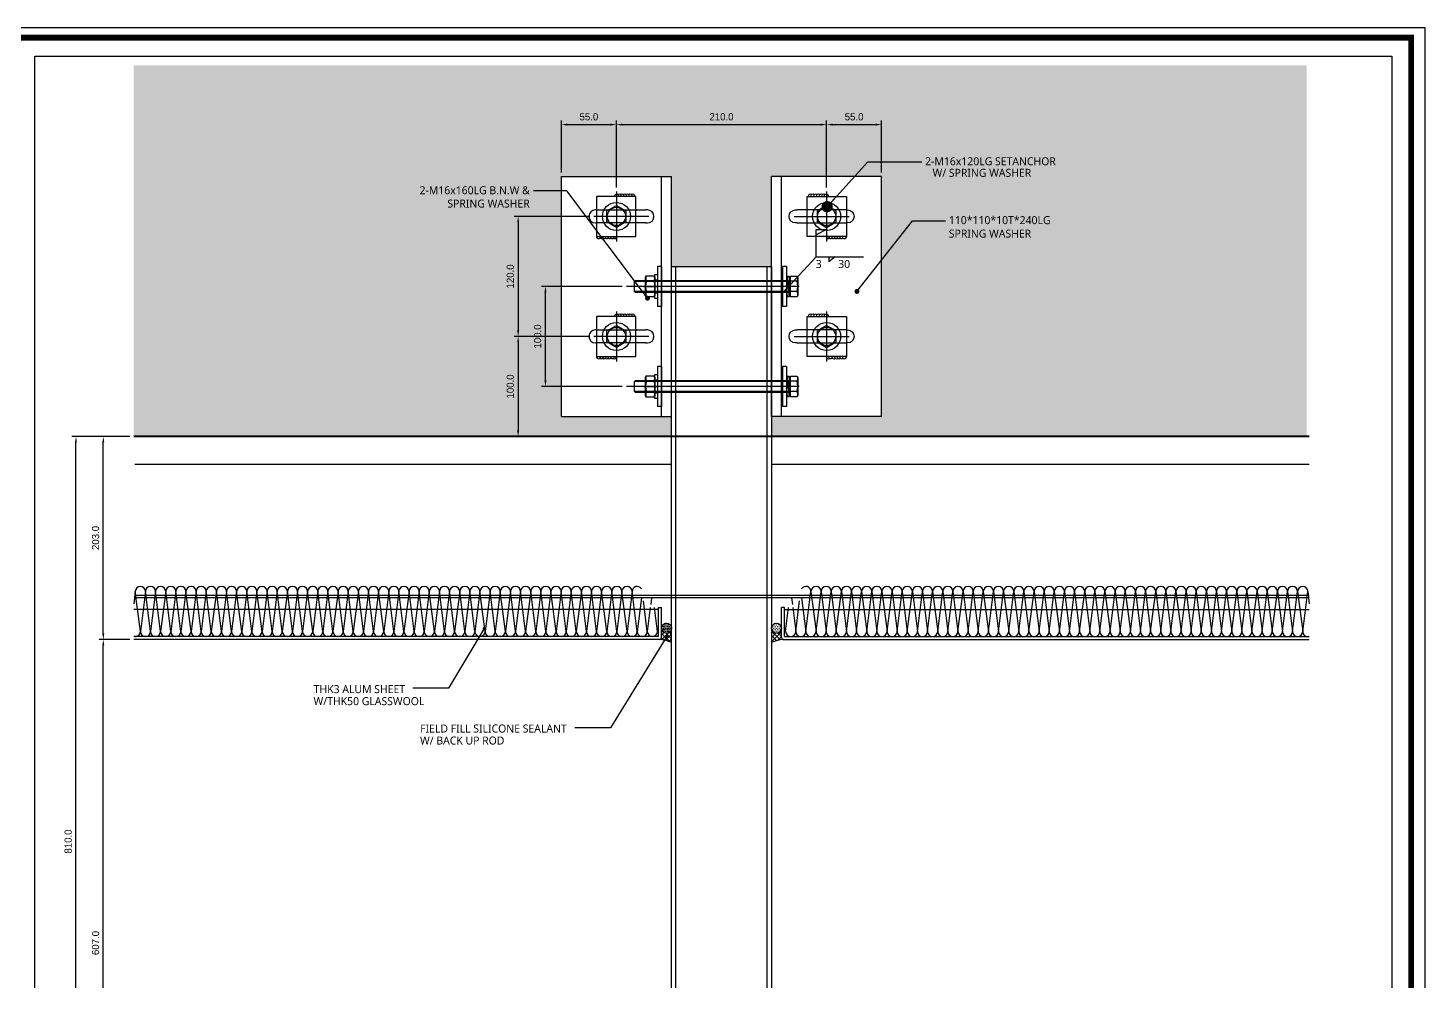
# Model space of a CAD drawing. Header units: millimetres. Extents: x 7297 to 60227, y -7497 to 19324.
# Drawn here: x 44869 to 46264, y 4282 to 5235 of the extents above; entities that cross this region are included whole.
import ezdxf

# ---------------------------------------------------------------- set-up
doc = ezdxf.new("R2010")
doc.units = ezdxf.units.MM
for name, color, linetype in [('NS_BRACKET_NUTS', 1, 'Continuous'), ('NS_CAULKING', 8, 'Continuous'), ('NS_COL_D-GREY', 8, 'Continuous'), ('NS_COL_GREEN', 3, 'Continuous'), ('NS_COL_MAGENTA', 6, 'Continuous'), ('NS_COL_RED', 1, 'Continuous'), ('NS_COL_WHITE', 7, 'Continuous'), ('NS_COL_YELLOW', 2, 'Continuous'), ('NS_CON', 8, 'Continuous'), ('NS_DIM', 1, 'Continuous'), ('NS_FORM', 7, 'Continuous'), ('NS_FRAME', 253, 'Continuous'), ('NS_TEXT', 2, 'Continuous'), ('NS_TEXT_TITLE', 141, 'Continuous')]:
    doc.layers.add(name, color=color, linetype=linetype)
doc.styles.add('A1S', font='romans.shx', dxfattribs={"bigfont": 'ghs.shx'})
doc.styles.add('Expo M', font='Expo M.ttf')
doc.styles.add('돋움체', font='')
doc.styles.add('맑은고딕', font='malgun.ttf')
doc.styles.get('돋움체').set_extended_font_data('DotumChe')
doc.dimstyles.new('K-D2$7', dxfattribs={"dimscale": 2, "dimtxt": 3.2, "dimasz": 1.5, "dimexe": 1, "dimexo": 3, "dimgap": 1, "dimtad": 1, "dimdec": 1, "dimzin": 12, "dimdsep": 46, "dimtxsty": 'A1S', "dimblk": 'DOT', "dimcen": 0, "dimdle": 1.5, "dimclrd": 150, "dimclre": 150, "dimclrt": 2, "dimadec": 4, "dimazin": 3, "dimtm": 1e-09, "dimtfac": 1, "dimtdec": 1, "dimtix": 1, "dimtmove": 2, "dimatfit": 0, "dimldrblk": 'DOT', "dimfxl": 1, "dimtolj": 1, "dimtzin": 1, "dimarcsym": 0})
doc.dimstyles.new('K-D60', dxfattribs={"dimscale": 60, "dimtxt": 3.2, "dimasz": 1.5, "dimexe": 1, "dimexo": 3, "dimgap": 1, "dimtad": 1, "dimdec": 0, "dimzin": 12, "dimdsep": 46, "dimtxsty": '돋움체', "dimblk": 'DOT', "dimcen": 0, "dimdle": 1.5, "dimclrd": 150, "dimclre": 150, "dimclrt": 2, "dimadec": 4, "dimazin": 3, "dimtm": 1e-09, "dimtfac": 1, "dimtdec": 0, "dimtix": 1, "dimtmove": 2, "dimatfit": 0, "dimldrblk": 'DOT', "dimfxl": 1, "dimtolj": 1, "dimtzin": 1, "dimarcsym": 0})
doc.dimstyles.new('N-SPACE', dxfattribs={"dimscale": 4, "dimtxt": 1.8, "dimasz": 1.5, "dimexe": 1, "dimexo": 1, "dimgap": 1, "dimtad": 1, "dimtoh": 1, "dimdec": 1, "dimzin": 1, "dimdsep": 46, "dimtxsty": 'Expo M', "dimcen": 2, "dimclrd": 1, "dimclre": 1, "dimclrt": 2, "dimadec": 1, "dimazin": 0, "dimtfac": 1, "dimtdec": 1, "dimtix": 1, "dimtmove": 1, "dimatfit": 3, "dimfxl": 1, "dimtolj": 1, "dimtzin": 1, "dimarcsym": 0})
pattern_1 = [(45, (-2518535.7758, 193528.362), (-2.2450640303, 2.2450640303), []), (135, (-2518535.7758, 193528.362), (-2.2450640303, -2.2450640303), [])]
pattern_2 = [(0, (-2518535.7758, 193528.3621), (0.79375, 1.5875), [0, -1.5875])]

# ---------------------------------------------------------------- blocks, each defined once
blk = doc.blocks.new('*D496')
at = {"layer": 'NS_DIM', "color": 1, "lineweight": -2, "transparency": 16777216}
for p, q in [((44970.2, 4826.5), (44912.5, 4826.5)), ((44916.5, 4022.5), (44916.5, 4820.5)), ((44966.3, 4016.5), (44912.5, 4016.5))]:
    blk.add_line(p, q, dxfattribs=at)
at = {"layer": 'NS_DIM', "color": 1, "transparency": 16777216}
for points in [[(44915.5, 4820.5), (44917.5, 4820.5), (44916.5, 4826.5)], [(44915.5, 4022.5), (44917.5, 4022.5), (44916.5, 4016.5)]]:
    blk.add_solid(points, dxfattribs=at)
at = {"layer": 'NS_DIM', "color": 2, "transparency": 16777216, "insert": (44908.7, 4421.5), "char_height": 7.2, "attachment_point": 5, "rotation": 90, "style": 'Expo M'}
blk.add_mtext('\\A1;810.0', dxfattribs=at)
blk = doc.blocks.new('*D492')
at = {"layer": 'NS_DIM', "color": 1, "lineweight": -2, "transparency": 16777216}
for p, q in [((44970.2, 4623.5), (44939.8, 4623.5)), ((44943.8, 4022.5), (44943.8, 4617.5)), ((44966.3, 4016.5), (44939.8, 4016.5))]:
    blk.add_line(p, q, dxfattribs=at)
at = {"layer": 'NS_DIM', "color": 1, "transparency": 16777216}
for points in [[(44942.8, 4617.5), (44944.8, 4617.5), (44943.8, 4623.5)], [(44942.8, 4022.5), (44944.8, 4022.5), (44943.8, 4016.5)]]:
    blk.add_solid(points, dxfattribs=at)
at = {"layer": 'NS_DIM', "color": 2, "transparency": 16777216, "insert": (44936.1, 4320), "char_height": 7.2, "attachment_point": 5, "rotation": 90, "style": 'Expo M'}
blk.add_mtext('\\A1;607.0', dxfattribs=at)
blk = doc.blocks.new('*D491')
at = {"layer": 'NS_DIM', "color": 1, "lineweight": -2, "transparency": 16777216}
for p, q in [((44970.2, 4826.5), (44939.8, 4826.5)), ((44943.8, 4629.5), (44943.8, 4820.5)), ((44970.2, 4623.5), (44939.8, 4623.5))]:
    blk.add_line(p, q, dxfattribs=at)
at = {"layer": 'NS_DIM', "color": 1, "transparency": 16777216}
for points in [[(44942.8, 4820.5), (44944.8, 4820.5), (44943.8, 4826.5)], [(44942.8, 4629.5), (44944.8, 4629.5), (44943.8, 4623.5)]]:
    blk.add_solid(points, dxfattribs=at)
at = {"layer": 'NS_DIM', "color": 2, "transparency": 16777216, "insert": (44936.1, 4725), "char_height": 7.2, "attachment_point": 5, "rotation": 90, "style": 'Expo M'}
blk.add_mtext('\\A1;203.0', dxfattribs=at)
blk = doc.blocks.new('M16 SPRING WASHER')
for p, q in [((-591510.1, 873284.2), (-591510.1, 873273, 0)), ((-591508.1, 873284.2), (-591510.1, 873284.2)), ((-591509.1, 873275.3, 0), (-591510.1, 873284.2)), ((-591507.2, 873275.5, 0), (-591508.1, 873284.2)), ((-591511.1, 873274.2, 0), (-591507.2, 873274.2, 0)), ((-591511.1, 873272.9, 0), (-591509.1, 873273.2, 0)), ((-591511.1, 873272.9, 0), (-591510.1, 873264.2)), ((-591510.1, 873273, 0), (-591509.8, 873278.2, 0)), ((-591509.8, 873278.2, 0), (-591509.1, 873275.3, 0)), ((-591507.2, 873275.5, 0), (-591509.1, 873275.3, 0)), ((-591509.1, 873273.2, 0), (-591508.1, 873264.2)), ((-591509.1, 873273.2, 0), (-591508.4, 873270.2, 0)), ((-591508.4, 873270.2, 0), (-591508.1, 873275.4, 0)), ((-591508.1, 873264.2), (-591508.1, 873275.4, 0)), ((-591510.1, 873264.2), (-591508.1, 873264.2))]:
    blk.add_line(p, q)
blk = doc.blocks.new('*D490')
at = {"layer": 'NS_DIM', "color": 1, "lineweight": -2, "transparency": 16777216}
for p, q in [((45430, 5046.5), (45354.3, 5046.5)), ((45358.3, 5040.5), (45358.3, 4932.5)), ((45430, 4926.5), (45354.3, 4926.5))]:
    blk.add_line(p, q, dxfattribs=at)
at = {"layer": 'NS_DIM', "color": 1, "transparency": 16777216}
for points in [[(45357.3, 5040.5), (45359.3, 5040.5), (45358.3, 5046.5)], [(45357.3, 4932.5), (45359.3, 4932.5), (45358.3, 4926.5)]]:
    blk.add_solid(points, dxfattribs=at)
at = {"layer": 'NS_DIM', "color": 2, "transparency": 16777216, "insert": (45350.5, 4986.5), "char_height": 7.2, "attachment_point": 5, "rotation": 90, "style": 'Expo M'}
blk.add_mtext('\\A1;120.0', dxfattribs=at)
blk = doc.blocks.new('*D489')
at = {"layer": 'NS_DIM', "color": 1, "lineweight": -2, "transparency": 16777216}
for p, q in [((45430, 4926.5), (45354.3, 4926.5)), ((45358.3, 4920.5), (45358.3, 4832.5)), ((45362.3, 4826.5), (45362.3, 4826.5))]:
    blk.add_line(p, q, dxfattribs=at)
at = {"layer": 'NS_DIM', "color": 1, "transparency": 16777216}
for points in [[(45357.3, 4920.5), (45359.3, 4920.5), (45358.3, 4926.5)], [(45357.3, 4832.5), (45359.3, 4832.5), (45358.3, 4826.5)]]:
    blk.add_solid(points, dxfattribs=at)
at = {"layer": 'NS_DIM', "color": 2, "transparency": 16777216, "insert": (45350.5, 4876.5), "char_height": 7.2, "attachment_point": 5, "rotation": 90, "style": 'Expo M'}
blk.add_mtext('\\A1;100.0', dxfattribs=at)
blk = doc.blocks.new('*D488')
at = {"layer": 'NS_DIM', "color": 1, "lineweight": -2, "transparency": 16777216}
for p, q in [((45401.5, 5090.5), (45401.5, 5142.3)), ((45407.5, 5138.3), (45450.5, 5138.3)), ((45456.5, 5075.5), (45456.5, 5142.3))]:
    blk.add_line(p, q, dxfattribs=at)
at = {"layer": 'NS_DIM', "color": 1, "transparency": 16777216}
for points in [[(45407.5, 5139.3), (45407.5, 5137.3), (45401.5, 5138.3)], [(45450.5, 5139.3), (45450.5, 5137.3), (45456.5, 5138.3)]]:
    blk.add_solid(points, dxfattribs=at)
at = {"layer": 'NS_DIM', "color": 2, "transparency": 16777216, "insert": (45429, 5146.1), "char_height": 7.2, "attachment_point": 5, "style": 'Expo M'}
blk.add_mtext('\\A1;55.0', dxfattribs=at)
blk = doc.blocks.new('*D487')
at = {"layer": 'NS_DIM', "color": 1, "lineweight": -2, "transparency": 16777216}
for p, q in [((45456.5, 5075.5), (45456.5, 5142.3)), ((45462.5, 5138.3), (45660.5, 5138.3)), ((45666.5, 5075.5), (45666.5, 5142.3))]:
    blk.add_line(p, q, dxfattribs=at)
at = {"layer": 'NS_DIM', "color": 1, "transparency": 16777216}
for points in [[(45462.5, 5139.3), (45462.5, 5137.3), (45456.5, 5138.3)], [(45660.5, 5139.3), (45660.5, 5137.3), (45666.5, 5138.3)]]:
    blk.add_solid(points, dxfattribs=at)
at = {"layer": 'NS_DIM', "color": 2, "transparency": 16777216, "insert": (45561.5, 5146.1), "char_height": 7.2, "attachment_point": 5, "style": 'Expo M'}
blk.add_mtext('\\A1;210.0', dxfattribs=at)
blk = doc.blocks.new('*D486')
at = {"layer": 'NS_DIM', "color": 1, "lineweight": -2, "transparency": 16777216}
for p, q in [((45666.5, 5075.5), (45666.5, 5142.3)), ((45672.5, 5138.3), (45715.5, 5138.3)), ((45721.5, 5090.5), (45721.5, 5142.3))]:
    blk.add_line(p, q, dxfattribs=at)
at = {"layer": 'NS_DIM', "color": 1, "transparency": 16777216}
for points in [[(45672.5, 5139.3), (45672.5, 5137.3), (45666.5, 5138.3)], [(45715.5, 5139.3), (45715.5, 5137.3), (45721.5, 5138.3)]]:
    blk.add_solid(points, dxfattribs=at)
at = {"layer": 'NS_DIM', "color": 2, "transparency": 16777216, "insert": (45694, 5146.1), "char_height": 7.2, "attachment_point": 5, "style": 'Expo M'}
blk.add_mtext('\\A1;55.0', dxfattribs=at)
blk = doc.blocks.new('*D485')
at = {"layer": 'NS_DIM', "color": 1, "lineweight": -2, "transparency": 16777216}
for p, q in [((45462.4, 4976.5), (45381.6, 4976.5)), ((45385.6, 4882.5), (45385.6, 4970.5)), ((45462.4, 4876.5), (45381.6, 4876.5))]:
    blk.add_line(p, q, dxfattribs=at)
at = {"layer": 'NS_DIM', "color": 1, "transparency": 16777216}
for points in [[(45384.6, 4970.5), (45386.6, 4970.5), (45385.6, 4976.5)], [(45384.6, 4882.5), (45386.6, 4882.5), (45385.6, 4876.5)]]:
    blk.add_solid(points, dxfattribs=at)
at = {"layer": 'NS_DIM', "color": 2, "transparency": 16777216, "insert": (45377.8, 4926.5), "char_height": 7.2, "attachment_point": 5, "rotation": 90, "style": 'Expo M'}
blk.add_mtext('\\A1;100.0', dxfattribs=at)
blk = doc.blocks.new('AL-TEMPLATE')
at = {"color": 7, "ltscale": 2}
blk.add_lwpolyline([(1972.34, 1515.25), (1972.34, 921.25), (2812.34, 921.25), (2812.34, 1515.25)], close=True, dxfattribs=at)
at = {"color": 8, "const_width": 2.5}
blk.add_lwpolyline([(1976.34, 1509.45), (2808.34, 1509.45), (2808.34, 927.05), (1976.34, 927.05)], close=True, dxfattribs=at)
at = {"color": 9}
blk.add_lwpolyline([(1984.07, 1501.32), (2709.08, 1501.32), (2709.08, 935.18), (1984.07, 935.18)], close=True, dxfattribs=at)

msp = doc.modelspace()

# ---------------------------------------------------------------- hatches: boundary and pattern name
at = {"layer": 'NS_CAULKING'}
h = msp.add_hatch(dxfattribs=at)
h.set_pattern_fill('ANSI37', color=256)
h.set_pattern_definition(pattern_1)
h.paths.add_polyline_path([(45501.53, 4634.77), (45501.53, 4625.5, -0.4142136), (45499.53, 4623.5, -0.0754672), (45511.53, 4620.48), (45511.53, 4634.77, -1)])
h = msp.add_hatch(dxfattribs=at)
h.set_pattern_fill('DOTS', color=256)
h.set_pattern_definition(pattern_2)
edge = h.paths.add_edge_path()
edge.add_arc((45506.53, 4634.77), 5, 0, 360)
h = msp.add_hatch(dxfattribs=at)
h.set_pattern_fill('DOTS', color=256)
h.set_pattern_definition(pattern_2)
edge = h.paths.add_edge_path()
edge.add_arc((45616.53, 4634.77), 5, 0, 360)
h = msp.add_hatch(dxfattribs=at)
h.set_pattern_fill('ANSI37', color=256)
h.set_pattern_definition(pattern_1)
h.paths.add_polyline_path([(45621.53, 4634.77), (45621.53, 4625.5, 0.4142136), (45623.53, 4623.5, 0.0754672), (45611.53, 4620.48), (45611.53, 4634.77, 1)])
at = {"layer": 'NS_CON', "ltscale": 20}
h = msp.add_hatch(dxfattribs=at)
h.set_pattern_fill('AR-CONC', color=256, scale=0.1, angle=-24.3927)
h.set_pattern_definition([(25.6073, (-2518535.776, 193501.362), (15.93395315, -8.9756458), [1.905, -20.955]), (330.6073, (-2518535.776, 193501.362), (4.68067975, 18.85575259), [1.524, -16.76405842]), (76.0587447, (-2518534.448, 193500.614), (20.61463254, 9.8801061), [1.61900088, -17.80902446]), (21.7915, (-2518533.678, 193505.989), (22.95185255, -15.02419722), [2.8575, -31.4325]), (72.2428576, (-2518531.765, 193504.737), (31.8396678, 12.72947971), [2.4285023, -26.71356082]), (326.7914512, (-2518533.678, 193505.99), (31.8396678, 12.7294797), [2.2859967, -25.1459732]), (356.6073, (-2518531.889, 193503.783), (9.58463874, -15.57516113), [1.905, -20.955]), (301.6073, (-2518531.889, 193503.783), (13.23528427, 14.22231437), [1.524, -16.764]), (47.058745, (-2518531.09, 193502.485), (22.81992302, -1.35284666), [1.61900088, -17.80899376]), (13.1073, (-2518535.776, 193501.362), (3.773315303, 7.573178482), [0, -16.5608, 0, -17.018, 0, -16.8275]), (343.1073, (-2518535.776, 193501.362), (10.222850633, 6.36423394), [0, -9.7028, 0, -16.1798, 0, -6.4135]), (303.1073, (-2518540.9344, 193503.7013), (12.112137035, -6.12147176), [0, -6.35, 0, -19.812, 0, -26.289]), (293.1073, (-2518543.248, 193504.75), (14.54074664, -3.801880516), [0, -8.255, 0, -13.1572, 0, -18.669])])
h.paths.add_polyline_path([(46146.34, 5197.42), (44974.21, 5197.42), (44974.21, 4826.5), (45511.53, 4826.5), (45511.53, 4846.5), (45401.53, 4846.5), (45401.53, 5086.5), (45511.53, 5086.5), (45511.53, 4996.5), (45611.53, 4996.5), (45611.53, 5086.5), (45721.53, 5086.5), (45721.53, 4846.5), (45611.53, 4846.5), (45611.53, 4826.5), (46146.34, 4826.5)])

# ---------------------------------------------------------------- linework, layer by layer
at = {"layer": 'NS_BRACKET_NUTS', "ltscale": 0.1}
for p, q in [((45639.06, 4976.5), (45466.42, 4976.5)), ((45639.06, 4876.5), (45466.42, 4876.5))]:
    msp.add_line(p, q, dxfattribs=at)
at = {"layer": 'NS_BRACKET_NUTS', "ltscale": 0.2}
for p, q in [((45483.58, 4976.5), (45497.03, 4976.5)), ((45483.58, 4876.5), (45497.03, 4876.5))]:
    msp.add_line(p, q, dxfattribs=at)
at = {"layer": 'NS_BRACKET_NUTS'}
for points in [[(45466.01, 5041.03), (45456.53, 5035.55), (45447.05, 5041.03), (45447.05, 5051.98), (45456.53, 5057.45), (45466.01, 5051.98)], [(45657.05, 5041.03), (45666.53, 5035.55), (45676.01, 5041.03), (45676.01, 5051.98), (45666.53, 5057.45), (45657.05, 5051.98)], [(45466.01, 4921.03), (45456.53, 4915.55), (45447.05, 4921.03), (45447.05, 4931.98), (45456.53, 4937.45), (45466.01, 4931.98)], [(45657.05, 4921.03), (45666.53, 4915.55), (45676.01, 4921.03), (45676.01, 4931.98), (45666.53, 4937.45), (45657.05, 4931.98)]]:
    msp.add_lwpolyline(points, close=True, dxfattribs=at)
for centre, radius in [((45456.53, 5046.5), 14), ((45456.53, 5046.5), 9.1), ((45666.53, 5046.5), 14), ((45666.53, 5046.5), 9.1), ((45456.53, 4926.5), 14), ((45456.53, 4926.5), 9.1), ((45666.53, 4926.5), 14), ((45666.53, 4926.5), 9.1)]:
    msp.add_circle(centre, radius, dxfattribs=at)
at = {"layer": 'NS_CAULKING'}
for centre in [(45506.53, 4634.77, 0), (45616.53, 4634.77, 0)]:
    msp.add_circle(centre, 5, dxfattribs=at)
for centre, start, end in [((45495.59, 4582.47), 67.25003, 84.51312), ((45627.47, 4582.47), 95.48688, 112.74997)]:
    msp.add_arc(centre, 41.22, start, end, dxfattribs=at)
at = {"layer": 'NS_COL_D-GREY', "ltscale": 0.1}
for points in [[(44975.77, 4671.48), (44974.21, 4659.14)], [(44980.84, 4631.57), (44975.77, 4671.48)], [(44985.9, 4671.48), (44980.84, 4631.57)], [(44990.97, 4631.57), (44985.9, 4671.48)], [(44996.03, 4671.48), (44990.97, 4631.57)], [(45001.1, 4631.57), (44996.03, 4671.48)], [(45006.16, 4671.48), (45001.1, 4631.57)], [(45011.23, 4631.57), (45006.16, 4671.48)], [(45016.29, 4671.48), (45011.23, 4631.57)], [(45021.36, 4631.57), (45016.29, 4671.48)], [(45026.42, 4671.48), (45021.36, 4631.57)], [(45031.49, 4631.57), (45026.42, 4671.48)], [(45036.55, 4671.48), (45031.49, 4631.57)], [(45041.62, 4631.57), (45036.55, 4671.48)], [(45046.68, 4671.48), (45041.62, 4631.57)], [(45051.75, 4631.57), (45046.68, 4671.48)], [(45056.81, 4671.48), (45051.75, 4631.57)], [(45061.88, 4631.57), (45056.81, 4671.48)], [(45066.94, 4671.48), (45061.88, 4631.57)], [(45072.01, 4631.57), (45066.94, 4671.48)], [(45077.07, 4671.48), (45072.01, 4631.57)], [(45082.14, 4631.57), (45077.07, 4671.48)], [(45087.2, 4671.48), (45082.14, 4631.57)], [(45092.27, 4631.57), (45087.2, 4671.48)], [(45097.33, 4671.48), (45092.27, 4631.57)], [(45102.4, 4631.57), (45097.33, 4671.48)], [(45107.47, 4671.48), (45102.4, 4631.57)], [(45112.53, 4631.57), (45107.47, 4671.48)], [(45117.6, 4671.48), (45112.53, 4631.57)], [(45122.66, 4631.57), (45117.6, 4671.48)], [(45127.73, 4671.48), (45122.66, 4631.57)], [(45132.79, 4631.57), (45127.73, 4671.48)], [(45137.86, 4671.48), (45132.79, 4631.57)], [(45142.92, 4631.57), (45137.86, 4671.48)], [(45147.99, 4671.48), (45142.92, 4631.57)], [(45153.05, 4631.57), (45147.99, 4671.48)], [(45158.12, 4671.48), (45153.05, 4631.57)], [(45163.18, 4631.57), (45158.12, 4671.48)], [(45168.25, 4671.48), (45163.18, 4631.57)], [(45173.31, 4631.57), (45168.25, 4671.48)], [(45178.38, 4671.48), (45173.31, 4631.57)], [(45183.44, 4631.57), (45178.38, 4671.48)], [(45188.51, 4671.48), (45183.44, 4631.57)], [(45193.57, 4631.57), (45188.51, 4671.48)], [(45198.64, 4671.48), (45193.57, 4631.57)], [(45203.7, 4631.57), (45198.64, 4671.48)], [(45208.77, 4671.48), (45203.7, 4631.57)], [(45213.83, 4631.57), (45208.77, 4671.48)], [(45218.9, 4671.48), (45213.83, 4631.57)], [(45223.96, 4631.57), (45218.9, 4671.48)], [(45229.03, 4671.48), (45223.96, 4631.57)], [(45234.09, 4631.57), (45229.03, 4671.48)], [(45239.16, 4671.48), (45234.09, 4631.57)], [(45244.22, 4631.57), (45239.16, 4671.48)], [(45249.29, 4671.48), (45244.22, 4631.57)], [(45254.36, 4631.57), (45249.29, 4671.48)], [(45259.42, 4671.48), (45254.36, 4631.57)], [(45264.49, 4631.57), (45259.42, 4671.48)], [(45269.55, 4671.48), (45264.49, 4631.57)], [(45274.62, 4631.57), (45269.55, 4671.48)], [(45279.68, 4671.48), (45274.62, 4631.57)], [(45284.75, 4631.57), (45279.68, 4671.48)], [(45289.81, 4671.48), (45284.75, 4631.57)], [(45294.88, 4631.57), (45289.81, 4671.48)], [(45299.94, 4671.48), (45294.88, 4631.57)], [(45305.01, 4631.57), (45299.94, 4671.48)], [(45310.07, 4671.48), (45305.01, 4631.57)], [(45315.14, 4631.57), (45310.07, 4671.48)], [(45320.2, 4671.48), (45315.14, 4631.57)], [(45325.27, 4631.57), (45320.2, 4671.48)], [(45330.33, 4671.48), (45325.27, 4631.57)], [(45335.4, 4631.57), (45330.33, 4671.48)], [(45340.46, 4671.48), (45335.4, 4631.57)], [(45345.53, 4631.57), (45340.46, 4671.48)], [(45350.59, 4671.48), (45345.53, 4631.57)], [(45355.66, 4631.57), (45350.59, 4671.48)], [(45360.72, 4671.48), (45355.66, 4631.57)], [(45365.79, 4631.57), (45360.72, 4671.48)], [(45370.85, 4671.48), (45365.79, 4631.57)], [(45375.92, 4631.57), (45370.85, 4671.48)], [(45380.98, 4671.48), (45375.92, 4631.57)], [(45386.05, 4631.57), (45380.98, 4671.48)], [(45391.11, 4671.48), (45386.05, 4631.57)], [(45396.18, 4631.57), (45391.11, 4671.48)], [(45401.24, 4671.48), (45396.18, 4631.57)], [(45406.31, 4631.57), (45401.24, 4671.48)], [(45411.38, 4671.48), (45406.31, 4631.57)], [(45416.44, 4631.57), (45411.38, 4671.48)], [(45421.51, 4671.48), (45416.44, 4631.57)], [(45426.57, 4631.57), (45421.51, 4671.48)], [(45431.64, 4671.48), (45426.57, 4631.57)], [(45436.7, 4631.57), (45431.64, 4671.48)], [(45441.77, 4671.48), (45436.7, 4631.57)], [(45446.83, 4631.57), (45441.77, 4671.48)], [(45451.9, 4671.48), (45446.83, 4631.57)], [(45456.96, 4631.57), (45451.9, 4671.48)], [(45462.03, 4671.48), (45456.96, 4631.57)], [(45467.09, 4631.57), (45462.03, 4671.48)], [(45472.16, 4671.48), (45467.09, 4631.57)], [(45477.22, 4631.57), (45472.16, 4671.48)], [(45481.47, 4665.03), (45477.22, 4631.57)], [(45491.6, 4665), (45490.77, 4658.5)], [(45631.46, 4665), (45632.29, 4658.5)], [(45641.59, 4665.03), (45645.84, 4631.57)], [(45645.84, 4631.57), (45650.9, 4671.48)], [(45650.9, 4671.48), (45655.97, 4631.57)], [(45655.97, 4631.57), (45661.03, 4671.48)], [(45661.03, 4671.48), (45666.1, 4631.57)], [(45666.1, 4631.57), (45671.16, 4671.48)], [(45671.16, 4671.48), (45676.23, 4631.57)], [(45676.23, 4631.57), (45681.29, 4671.48)], [(45681.29, 4671.48), (45686.36, 4631.57)], [(45686.36, 4631.57), (45691.42, 4671.48)], [(45691.42, 4671.48), (45696.49, 4631.57)], [(45696.49, 4631.57), (45701.55, 4671.48)], [(45701.55, 4671.48), (45706.62, 4631.57)], [(45706.62, 4631.57), (45711.68, 4671.48)], [(45711.68, 4671.48), (45716.75, 4631.57)], [(45716.75, 4631.57), (45721.81, 4671.48)], [(45721.81, 4671.48), (45726.88, 4631.57)], [(45726.88, 4631.57), (45731.94, 4671.48)], [(45731.94, 4671.48), (45737.01, 4631.57)], [(45737.01, 4631.57), (45742.08, 4671.48)], [(45742.08, 4671.48), (45747.14, 4631.57)], [(45747.14, 4631.57), (45752.21, 4671.48)], [(45752.21, 4671.48), (45757.27, 4631.57)], [(45757.27, 4631.57), (45762.34, 4671.48)], [(45762.34, 4671.48), (45767.4, 4631.57)], [(45767.4, 4631.57), (45772.47, 4671.48)], [(45772.47, 4671.48), (45777.53, 4631.57)], [(45777.53, 4631.57), (45782.6, 4671.48)], [(45782.6, 4671.48), (45787.66, 4631.57)], [(45787.66, 4631.57), (45792.73, 4671.48)], [(45792.73, 4671.48), (45797.79, 4631.57)], [(45797.79, 4631.57), (45802.86, 4671.48)], [(45802.86, 4671.48), (45807.92, 4631.57)], [(45807.92, 4631.57), (45812.99, 4671.48)], [(45812.99, 4671.48), (45818.05, 4631.57)], [(45818.05, 4631.57), (45823.12, 4671.48)], [(45823.12, 4671.48), (45828.18, 4631.57)], [(45828.18, 4631.57), (45833.25, 4671.48)], [(45833.25, 4671.48), (45838.31, 4631.57)], [(45838.31, 4631.57), (45843.38, 4671.48)], [(45843.38, 4671.48), (45848.44, 4631.57)], [(45848.44, 4631.57), (45853.51, 4671.48)], [(45853.51, 4671.48), (45858.57, 4631.57)], [(45858.57, 4631.57), (45863.64, 4671.48)], [(45863.64, 4671.48), (45868.7, 4631.57)], [(45868.7, 4631.57), (45873.77, 4671.48)], [(45873.77, 4671.48), (45878.83, 4631.57)], [(45878.83, 4631.57), (45883.9, 4671.48)], [(45883.9, 4671.48), (45888.96, 4631.57)], [(45888.96, 4631.57), (45894.03, 4671.48)], [(45894.03, 4671.48), (45899.1, 4631.57)], [(45899.1, 4631.57), (45904.16, 4671.48)], [(45904.16, 4671.48), (45909.23, 4631.57)], [(45909.23, 4631.57), (45914.29, 4671.48)], [(45914.29, 4671.48), (45919.36, 4631.57)], [(45919.36, 4631.57), (45924.42, 4671.48)], [(45924.42, 4671.48), (45929.49, 4631.57)], [(45929.49, 4631.57), (45934.55, 4671.48)], [(45934.55, 4671.48), (45939.62, 4631.57)], [(45939.62, 4631.57), (45944.68, 4671.48)], [(45944.68, 4671.48), (45949.75, 4631.57)], [(45949.75, 4631.57), (45954.81, 4671.48)], [(45954.81, 4671.48), (45959.88, 4631.57)], [(45959.88, 4631.57), (45964.94, 4671.48)], [(45964.94, 4671.48), (45970.01, 4631.57)], [(45970.01, 4631.57), (45975.07, 4671.48)], [(45975.07, 4671.48), (45980.14, 4631.57)], [(45980.14, 4631.57), (45985.2, 4671.48)], [(45985.2, 4671.48), (45990.27, 4631.57)], [(45990.27, 4631.57), (45995.33, 4671.48)], [(45995.33, 4671.48), (46000.4, 4631.57)], [(46000.4, 4631.57), (46005.46, 4671.48)], [(46005.46, 4671.48), (46010.53, 4631.57)], [(46010.53, 4631.57), (46015.59, 4671.48)], [(46015.59, 4671.48), (46020.66, 4631.57)], [(46020.66, 4631.57), (46025.72, 4671.48)], [(46025.72, 4671.48), (46030.79, 4631.57)], [(46030.79, 4631.57), (46035.85, 4671.48)], [(46035.85, 4671.48), (46040.92, 4631.57)], [(46040.92, 4631.57), (46045.99, 4671.48)], [(46045.99, 4671.48), (46051.05, 4631.57)], [(46051.05, 4631.57), (46056.12, 4671.48)], [(46056.12, 4671.48), (46061.18, 4631.57)], [(46061.18, 4631.57), (46066.25, 4671.48)], [(46066.25, 4671.48), (46071.31, 4631.57)], [(46071.31, 4631.57), (46076.38, 4671.48)], [(46076.38, 4671.48), (46081.44, 4631.57)], [(46081.44, 4631.57), (46086.51, 4671.48)], [(46086.51, 4671.48), (46091.57, 4631.57)], [(46091.57, 4631.57), (46096.64, 4671.48)], [(46096.64, 4671.48), (46101.7, 4631.57)], [(46101.7, 4631.57), (46106.77, 4671.48)], [(46106.77, 4671.48), (46111.83, 4631.57)], [(46111.83, 4631.57), (46116.9, 4671.48)], [(46116.9, 4671.48), (46121.96, 4631.57)], [(46121.96, 4631.57), (46127.03, 4671.48)], [(46127.03, 4671.48), (46132.09, 4631.57)], [(46132.09, 4631.57), (46137.16, 4671.48)], [(46137.16, 4671.48), (46142.22, 4631.57)], [(46142.22, 4631.57), (46147.29, 4671.48)], [(46147.29, 4671.48), (46148.85, 4659.14)], [(45487.35, 4631.57), (45483.47, 4662.17)], [(45490.39, 4655.5), (45487.35, 4631.57)], [(45497.48, 4631.57), (45494.45, 4655.5)], [(45625.58, 4631.57), (45628.61, 4655.5)], [(45632.67, 4655.5), (45635.71, 4631.57)], [(45635.71, 4631.57), (45639.59, 4662.17)]]:
    msp.add_lwpolyline(points, dxfattribs=at)
for centre, start, end in [((44980.84, 4671.48), 0, 180), ((44990.97, 4671.48), 0, 180), ((45001.1, 4671.48), 0, 180), ((45011.23, 4671.48), 0, 180), ((45021.36, 4671.48), 0, 180), ((45031.49, 4671.48), 0, 180), ((45041.62, 4671.48), 0, 180), ((45051.75, 4671.48), 0, 180), ((45061.88, 4671.48), 0, 180), ((45072.01, 4671.48), 0, 180), ((45082.14, 4671.48), 0, 180), ((45092.27, 4671.48), 0, 180), ((45102.4, 4671.48), 0, 180), ((45112.53, 4671.48), 0, 180), ((45122.66, 4671.48), 0, 180), ((45132.79, 4671.48), 0, 180), ((45142.92, 4671.48), 0, 180), ((45153.05, 4671.48), 0, 180), ((45163.18, 4671.48), 0, 180), ((45173.31, 4671.48), 0, 180), ((45183.44, 4671.48), 0, 180), ((45193.57, 4671.48), 0, 180), ((45203.7, 4671.48), 0, 180), ((45213.83, 4671.48), 0, 180), ((45223.96, 4671.48), 0, 180), ((45234.09, 4671.48), 0, 180), ((45244.22, 4671.48), 0, 180), ((45254.36, 4671.48), 0, 180), ((45264.49, 4671.48), 0, 180), ((45274.62, 4671.48), 0, 180), ((45284.75, 4671.48), 0, 180), ((45294.88, 4671.48), 0, 180), ((45305.01, 4671.48), 0, 180), ((45315.14, 4671.48), 0, 180), ((45325.27, 4671.48), 0, 180), ((45335.4, 4671.48), 0, 180), ((45345.53, 4671.48), 0, 180), ((45355.66, 4671.48), 0, 180), ((45365.79, 4671.48), 0, 180), ((45375.92, 4671.48), 0, 180), ((45386.05, 4671.48), 0, 180), ((45396.18, 4671.48), 0, 180), ((45406.31, 4671.48), 0, 180), ((45416.44, 4671.48), 0, 180), ((45426.57, 4671.48), 0, 180), ((45436.7, 4671.48), 0, 180), ((45446.83, 4671.48), 0, 180), ((45456.96, 4671.48), 0, 180), ((45467.09, 4671.48), 0, 180), ((45477.22, 4671.48), 33.02316, 180), ((45645.84, 4671.48), 0, 146.97684), ((45655.97, 4671.48), 0, 180), ((45666.1, 4671.48), 0, 180), ((45676.23, 4671.48), 0, 180), ((45686.36, 4671.48), 0, 180), ((45696.49, 4671.48), 0, 180), ((45706.62, 4671.48), 0, 180), ((45716.75, 4671.48), 0, 180), ((45726.88, 4671.48), 0, 180), ((45737.01, 4671.48), 0, 180), ((45747.14, 4671.48), 0, 180), ((45757.27, 4671.48), 0, 180), ((45767.4, 4671.48), 0, 180), ((45777.53, 4671.48), 0, 180), ((45787.66, 4671.48), 0, 180), ((45797.79, 4671.48), 0, 180), ((45807.92, 4671.48), 0, 180), ((45818.05, 4671.48), 0, 180), ((45828.18, 4671.48), 0, 180), ((45838.31, 4671.48), 0, 180), ((45848.44, 4671.48), 0, 180), ((45858.57, 4671.48), 0, 180), ((45868.7, 4671.48), 0, 180), ((45878.83, 4671.48), 0, 180), ((45888.96, 4671.48), 0, 180), ((45899.1, 4671.48), 0, 180), ((45909.23, 4671.48), 0, 180), ((45919.36, 4671.48), 0, 180), ((45929.49, 4671.48), 0, 180), ((45939.62, 4671.48), 0, 180), ((45949.75, 4671.48), 0, 180), ((45959.88, 4671.48), 0, 180), ((45970.01, 4671.48), 0, 180), ((45980.14, 4671.48), 0, 180), ((45990.27, 4671.48), 0, 180), ((46000.4, 4671.48), 0, 180), ((46010.53, 4671.48), 0, 180), ((46020.66, 4671.48), 0, 180), ((46030.79, 4671.48), 0, 180), ((46040.92, 4671.48), 0, 180), ((46051.05, 4671.48), 0, 180), ((46061.18, 4671.48), 0, 180), ((46071.31, 4671.48), 0, 180), ((46081.44, 4671.48), 0, 180), ((46091.57, 4671.48), 0, 180), ((46101.7, 4671.48), 0, 180), ((46111.83, 4671.48), 0, 180), ((46121.96, 4671.48), 0, 180), ((46132.09, 4671.48), 0, 180), ((46142.22, 4671.48), 0, 180), ((44975.77, 4631.57), 251.9934, 0), ((44985.9, 4631.57), 180, 0), ((44996.03, 4631.57), 180, 0), ((45006.16, 4631.57), 180, 0), ((45016.29, 4631.57), 180, 0), ((45026.42, 4631.57), 180, 0), ((45036.55, 4631.57), 180, 0), ((45046.68, 4631.57), 180, 0), ((45056.81, 4631.57), 180, 0), ((45066.94, 4631.57), 180, 0), ((45077.07, 4631.57), 180, 0), ((45087.2, 4631.57), 180, 0), ((45097.33, 4631.57), 180, 0), ((45107.47, 4631.57), 180, 0), ((45117.6, 4631.57), 180, 0), ((45127.73, 4631.57), 180, 0), ((45137.86, 4631.57), 180, 0), ((45147.99, 4631.57), 180, 0), ((45158.12, 4631.57), 180, 0), ((45168.25, 4631.57), 180, 0), ((45178.38, 4631.57), 180, 0), ((45188.51, 4631.57), 180, 0), ((45198.64, 4631.57), 180, 0), ((45208.77, 4631.57), 180, 0), ((45218.9, 4631.57), 180, 0), ((45229.03, 4631.57), 180, 0), ((45239.16, 4631.57), 180, 0), ((45249.29, 4631.57), 180, 0), ((45259.42, 4631.57), 180, 0), ((45269.55, 4631.57), 180, 0), ((45279.68, 4631.57), 180, 0), ((45289.81, 4631.57), 180, 0), ((45299.94, 4631.57), 180, 0), ((45310.07, 4631.57), 180, 0), ((45320.2, 4631.57), 180, 0), ((45330.33, 4631.57), 180, 0), ((45340.46, 4631.57), 180, 0), ((45350.59, 4631.57), 180, 0), ((45360.72, 4631.57), 180, 0), ((45370.85, 4631.57), 180, 0), ((45380.98, 4631.57), 180, 0), ((45391.11, 4631.57), 180, 0), ((45401.24, 4631.57), 180, 0), ((45411.38, 4631.57), 180, 0), ((45421.51, 4631.57), 180, 0), ((45431.64, 4631.57), 180, 0), ((45441.77, 4631.57), 180, 0), ((45451.9, 4631.57), 180, 0), ((45462.03, 4631.57), 180, 0), ((45472.16, 4631.57), 180, 0), ((45482.29, 4631.57), 180, 0), ((45492.42, 4631.57), 180, 0), ((45630.64, 4631.57), 180, 0), ((45640.77, 4631.57), 180, 0), ((45650.9, 4631.57), 180, 0), ((45661.03, 4631.57), 180, 0), ((45671.16, 4631.57), 180, 0), ((45681.29, 4631.57), 180, 0), ((45691.42, 4631.57), 180, 0), ((45701.55, 4631.57), 180, 0), ((45711.68, 4631.57), 180, 0), ((45721.81, 4631.57), 180, 0), ((45731.94, 4631.57), 180, 0), ((45742.08, 4631.57), 180, 0), ((45752.21, 4631.57), 180, 0), ((45762.34, 4631.57), 180, 0), ((45772.47, 4631.57), 180, 0), ((45782.6, 4631.57), 180, 0), ((45792.73, 4631.57), 180, 0), ((45802.86, 4631.57), 180, 0), ((45812.99, 4631.57), 180, 0), ((45823.12, 4631.57), 180, 0), ((45833.25, 4631.57), 180, 0), ((45843.38, 4631.57), 180, 0), ((45853.51, 4631.57), 180, 0), ((45863.64, 4631.57), 180, 0), ((45873.77, 4631.57), 180, 0), ((45883.9, 4631.57), 180, 0), ((45894.03, 4631.57), 180, 0), ((45904.16, 4631.57), 180, 0), ((45914.29, 4631.57), 180, 0), ((45924.42, 4631.57), 180, 0), ((45934.55, 4631.57), 180, 0), ((45944.68, 4631.57), 180, 0), ((45954.81, 4631.57), 180, 0), ((45964.94, 4631.57), 180, 0), ((45975.07, 4631.57), 180, 0), ((45985.2, 4631.57), 180, 0), ((45995.33, 4631.57), 180, 0), ((46005.46, 4631.57), 180, 0), ((46015.59, 4631.57), 180, 0), ((46025.72, 4631.57), 180, 0), ((46035.85, 4631.57), 180, 0), ((46045.99, 4631.57), 180, 0), ((46056.12, 4631.57), 180, 0), ((46066.25, 4631.57), 180, 0), ((46076.38, 4631.57), 180, 0), ((46086.51, 4631.57), 180, 0), ((46096.64, 4631.57), 180, 0), ((46106.77, 4631.57), 180, 0), ((46116.9, 4631.57), 180, 0), ((46127.03, 4631.57), 180, 0), ((46137.16, 4631.57), 180, 0), ((46147.29, 4631.57), 180, 288.0066)]:
    msp.add_arc(centre, 5.07, start, end, dxfattribs=at)
at = {"layer": 'NS_COL_GREEN'}
for p, q in [((45401.53, 5086.5), (45511.53, 5086.5)), ((45401.53, 4846.5), (45401.53, 5086.5)), ((45501.53, 4846.5), (45501.53, 5086.5)), ((45511.53, 4846.5), (45511.53, 5086.5)), ((45721.53, 5086.5), (45611.53, 5086.5)), ((45611.53, 4846.5), (45611.53, 5086.5)), ((45621.53, 4846.5), (45621.53, 5086.5)), ((45721.53, 4846.5), (45721.53, 5086.5)), ((45401.53, 4846.5), (45511.53, 4846.5)), ((45721.53, 4846.5), (45611.53, 4846.5))]:
    msp.add_line(p, q, dxfattribs=at)
at = {"layer": 'NS_COL_GREEN', "ltscale": 30}
for p, q in [((45498.53, 4626.5), (45498.53, 4655.5, 0)), ((45498.53, 4655.5), (45501.53, 4655.5, 0)), ((45501.53, 4625.5), (45501.53, 4655.5, 0)), ((45621.53, 4625.5), (45621.53, 4655.5, 0)), ((45624.53, 4655.5), (45621.53, 4655.5, 0)), ((45624.53, 4626.5), (45624.53, 4655.5, 0))]:
    msp.add_line(p, q, dxfattribs=at)
at = {"layer": 'NS_COL_GREEN', "ltscale": 20}
for p, q in [((45498.53, 4626.5), (44974.21, 4626.5)), ((45499.53, 4623.5), (44974.21, 4623.5)), ((45623.53, 4623.5), (46148.85, 4623.5)), ((45624.53, 4626.5), (46148.85, 4626.5))]:
    msp.add_line(p, q, dxfattribs=at)
at = {"layer": 'NS_COL_GREEN'}
for points in [[(45476.03, 5026.5), (45476.03, 5066.5), (45436.53, 5066.5), (45436.53, 5026.5)], [(45647.03, 5026.5), (45647.03, 5066.5), (45686.53, 5066.5), (45686.53, 5026.5)], [(45476.03, 4906.5), (45476.03, 4946.5), (45436.53, 4946.5), (45436.53, 4906.5)], [(45647.03, 4906.5), (45647.03, 4946.5), (45686.53, 4946.5), (45686.53, 4906.5)]]:
    msp.add_lwpolyline(points, close=True, dxfattribs=at)
at = {"layer": 'NS_COL_GREEN', "ltscale": 30}
for centre, start, end in [((45499.53, 4625.5), 270, 0), ((45623.53, 4625.5), 180, 270)]:
    msp.add_arc(centre, 2, start, end, dxfattribs=at)
at = {"layer": 'NS_COL_MAGENTA'}
for p, q in [((45436.53, 5053), (45486.03, 5053)), ((45486.03, 5040), (45436.53, 5040)), ((45686.53, 5053), (45637.03, 5053)), ((45637.03, 5040), (45686.53, 5040)), ((45436.53, 4933), (45486.03, 4933)), ((45686.53, 4933), (45637.03, 4933)), ((45486.03, 4920), (45436.53, 4920)), ((45637.03, 4920), (45686.53, 4920))]:
    msp.add_line(p, q, dxfattribs=at)
for points in [[(45436.53, 5053), (45435.53, 5053, 1), (45435.53, 5040), (45436.53, 5040)], [(45486.03, 5040), (45487.53, 5040, 1), (45487.53, 5053), (45486.03, 5053)], [(45637.03, 5040), (45635.53, 5040, -1), (45635.53, 5053), (45637.03, 5053)], [(45686.53, 5053), (45687.53, 5053, -1), (45687.53, 5040), (45686.53, 5040)], [(45436.53, 4933), (45435.53, 4933, 1), (45435.53, 4920), (45436.53, 4920)], [(45486.03, 4920), (45487.53, 4920, 1), (45487.53, 4933), (45486.03, 4933)], [(45637.03, 4920), (45635.53, 4920, -1), (45635.53, 4933), (45637.03, 4933)], [(45686.53, 4933), (45687.53, 4933, -1), (45687.53, 4920), (45686.53, 4920)]]:
    msp.add_lwpolyline(points, format="xyb", dxfattribs=at)
at = {"layer": 'NS_COL_MAGENTA', "ltscale": 0.1, "elevation": 0}
msp.add_lwpolyline([(45497.53, 4964.5), (45495.03, 4964.5), (45495.03, 4988.5), (45497.53, 4988.5)], close=True, dxfattribs=at)
at = {"layer": 'NS_COL_MAGENTA', "ltscale": 0.1}
msp.add_lwpolyline([(45497.53, 4864.5), (45495.03, 4864.5), (45495.03, 4888.5), (45497.53, 4888.5)], close=True, dxfattribs=at)
at = {"layer": 'NS_COL_RED'}
for p, q in [((45456.53, 5071.5), (45456.53, 5021.5)), ((45666.53, 5071.5), (45666.53, 5021.5)), ((45489.03, 5046.5), (45434.03, 5046.5)), ((45634.03, 5046.5), (45689.03, 5046.5)), ((45456.53, 4951.5), (45456.53, 4901.5)), ((45666.53, 4951.5), (45666.53, 4901.5)), ((45489.03, 4926.5), (45434.03, 4926.5)), ((45634.03, 4926.5), (45689.03, 4926.5))]:
    msp.add_line(p, q, dxfattribs=at)
at = {"layer": 'NS_COL_RED', "ltscale": 20}
msp.add_line((45511.53, 4036.5), (45511.53, 4996.5), dxfattribs=at)
at = {"layer": 'NS_COL_RED', "ltscale": 0.1}
for p, q in [((45499.53, 4976.5), (45493.03, 4976.5)), ((45495.03, 4983), (45497.53, 4983)), ((45495.03, 4970), (45497.53, 4970)), ((45499.53, 4876.5), (45493.03, 4876.5)), ((45495.03, 4883), (45497.53, 4883)), ((45495.03, 4870), (45497.53, 4870))]:
    msp.add_line(p, q, dxfattribs=at)
at = {"layer": 'NS_COL_RED'}
msp.add_lwpolyline([(45511.53, 4996.5), (45611.53, 4996.5), (45611.53, 4036.5)], dxfattribs=at)
at = {"layer": 'NS_COL_WHITE'}
for p, q in [((45460.76, 5061.11), (45460.76, 5061.11)), ((45460.76, 5061.11), (45460.76, 5061.11)), ((45460.76, 5061.11), (45460.76, 5061.11)), ((45460.76, 5061.11), (45460.76, 5061.11)), ((45662.3, 5061.11), (45662.3, 5061.11)), ((45662.3, 5061.11), (45662.3, 5061.11)), ((45662.3, 5061.11), (45662.3, 5061.11)), ((45662.3, 5061.11), (45662.3, 5061.11)), ((45460.76, 4941.11), (45460.76, 4941.11)), ((45460.76, 4941.11), (45460.76, 4941.11)), ((45460.76, 4941.11), (45460.76, 4941.11)), ((45460.76, 4941.11), (45460.76, 4941.11)), ((45662.3, 4941.11), (45662.3, 4941.11)), ((45662.3, 4941.11), (45662.3, 4941.11)), ((45662.3, 4941.11), (45662.3, 4941.11)), ((45662.3, 4941.11), (45662.3, 4941.11))]:
    msp.add_line(p, q, dxfattribs=at)
at = {"layer": 'NS_COL_WHITE', "ltscale": 0.1}
for p, q in [((46148.85, 4667.5), (44975.3, 4667.5)), ((46148.85, 4665), (44975.3, 4665))]:
    msp.add_line(p, q, dxfattribs=at)
at = {"layer": 'NS_COL_YELLOW', "ltscale": 20}
for p, q in [((45501.53, 4996.5, 0), (45497.53, 4996.5, 0)), ((45497.53, 4996.5), (45497.53, 4956.5)), ((45501.53, 4996.5), (45501.53, 4956.5)), ((45626.53, 4996.5, 0), (45622.53, 4996.5, 0)), ((45622.53, 4996.5), (45622.53, 4956.5)), ((45626.53, 4996.5), (45626.53, 4956.5)), ((45501.53, 4956.5, 0), (45497.53, 4956.5, 0)), ((45626.53, 4956.5, 0), (45622.53, 4956.5, 0)), ((45501.53, 4896.5, 0), (45497.53, 4896.5, 0)), ((45497.53, 4896.5), (45497.53, 4856.5)), ((45501.53, 4896.5), (45501.53, 4856.5)), ((45626.53, 4896.5, 0), (45622.53, 4896.5, 0)), ((45622.53, 4896.5), (45622.53, 4856.5)), ((45626.53, 4896.5), (45626.53, 4856.5)), ((45501.53, 4856.5, 0), (45497.53, 4856.5, 0)), ((45626.53, 4856.5, 0), (45622.53, 4856.5, 0))]:
    msp.add_line(p, q, dxfattribs=at)
at = {"layer": 'NS_COL_YELLOW', "ltscale": 0.2}
for p, q in [((45486.53, 4981.78), (45494.08, 4981.78)), ((45486.53, 4971.23), (45494.08, 4971.23)), ((45486.53, 4881.78), (45494.08, 4881.78)), ((45486.53, 4871.23), (45494.08, 4871.23))]:
    msp.add_line(p, q, dxfattribs=at)
at = {"layer": 'NS_COL_YELLOW', "ltscale": 0.1}
for p, q in [((45628.54, 4981.43), (45629.61, 4982.5)), ((45628.54, 4982.5), (45628.54, 4970.5)), ((45628.54, 4971.57), (45629.61, 4970.5)), ((45636.99, 4981.7), (45630.29, 4981.7)), ((45636.99, 4971.3), (45630.29, 4971.3)), ((45628.54, 4881.43), (45629.61, 4882.5)), ((45628.54, 4882.5), (45628.54, 4870.5)), ((45636.99, 4881.7), (45630.29, 4881.7)), ((45628.54, 4871.57), (45629.61, 4870.5)), ((45636.99, 4871.3), (45630.29, 4871.3))]:
    msp.add_line(p, q, dxfattribs=at)
at = {"layer": 'NS_COL_YELLOW', "ltscale": 0.2, "elevation": 0}
msp.add_lwpolyline([(45495.03, 4985.41), (45495.03, 4967.59), (45494.08, 4965.95), (45486.53, 4965.95), (45485.58, 4967.59), (45485.58, 4985.41), (45486.53, 4987.05), (45494.08, 4987.05)], close=True, dxfattribs=at)
at = {"layer": 'NS_COL_YELLOW', "ltscale": 0.1}
msp.add_lwpolyline([(45637.79, 4985.5), (45637.79, 4967.5), (45636.99, 4966.11), (45630.29, 4966.11), (45630.29, 4986.9), (45636.99, 4986.9)], close=True, dxfattribs=at)
msp.add_lwpolyline([(45637.34, 4966.72, 0.2679492), (45636.99, 4971.3, 0.1549196), (45636.99, 4981.7, 0.2679492), (45637.34, 4986.28)], format="xyb", dxfattribs=at)
for points in [[(45630.29, 4970.5), (45475.6, 4970.5), (45474.53, 4971.57), (45474.53, 4981.43), (45475.6, 4982.5), (45630.29, 4982.5)], [(45630.29, 4981.43), (45474.53, 4981.43)], [(45630.29, 4971.57), (45474.53, 4971.57)]]:
    msp.add_lwpolyline(points, dxfattribs=at)
at = {"layer": 'NS_COL_YELLOW', "ltscale": 0.2}
msp.add_lwpolyline([(45495.03, 4885.41), (45495.03, 4867.59), (45494.08, 4865.95), (45486.53, 4865.95), (45485.58, 4867.59), (45485.58, 4885.41), (45486.53, 4887.05), (45494.08, 4887.05)], close=True, dxfattribs=at)
at = {"layer": 'NS_COL_YELLOW', "ltscale": 0.1, "elevation": 0}
msp.add_lwpolyline([(45637.79, 4885.5), (45637.79, 4867.5), (45636.99, 4866.11), (45630.29, 4866.11), (45630.29, 4886.9), (45636.99, 4886.9)], close=True, dxfattribs=at)
msp.add_lwpolyline([(45637.34, 4866.72, 0.2679492), (45636.99, 4871.3, 0.1549196), (45636.99, 4881.7, 0.2679492), (45637.34, 4886.28)], format="xyb", dxfattribs=at)
for points in [[(45630.29, 4870.5), (45475.6, 4870.5), (45474.53, 4871.57), (45474.53, 4881.43), (45475.6, 4882.5), (45630.29, 4882.5)], [(45630.29, 4881.43), (45474.53, 4881.43)], [(45630.29, 4871.57), (45474.53, 4871.57)]]:
    msp.add_lwpolyline(points, dxfattribs=at)
at = {"layer": 'NS_COL_YELLOW', "const_width": 2}
msp.add_lwpolyline([(44974.21, 4826.5), (46148.85, 4826.5)], dxfattribs=at)
at = {"layer": 'NS_COL_YELLOW'}
for centre, start, end in [((45456.81, 5066.5), 0, 180), ((45459.45, 5066.5), 0, 126.14225), ((45462.11, 5066.5), 0, 126.472), ((45464.67, 5066.5), 0, 125.05288), ((45467.4, 5066.5), 0, 127.58153), ((45470.44, 5066.5), 0, 132.98273), ((45472.82, 5066.5), 0, 122.23301), ((45650.23, 5066.5), 57.76699, 180), ((45652.62, 5066.5), 47.01727, 180), ((45655.66, 5066.5), 52.41847, 180), ((45658.39, 5066.5), 54.94712, 180), ((45660.95, 5066.5), 53.528, 180), ((45663.61, 5066.5), 53.85775, 180), ((45666.25, 5066.5), 0, 180), ((45438.76, 5026.5), 180, 0), ((45441.4, 5026.5), 233.85775, 0), ((45444.05, 5026.5), 233.528, 0), ((45446.62, 5026.5), 234.94712, 0), ((45449.34, 5026.5), 232.41847, 0), ((45452.39, 5026.5), 227.01727, 0), ((45454.77, 5026.5), 237.76699, 0), ((45668.29, 5026.5), 180, 302.23301), ((45670.67, 5026.5), 180, 312.98273), ((45673.71, 5026.5), 180, 307.58153), ((45676.44, 5026.5), 180, 305.05288), ((45679.01, 5026.5), 180, 306.472), ((45681.66, 5026.5), 180, 306.14225), ((45684.3, 5026.5), 180, 0), ((45456.81, 4946.5), 0, 180), ((45459.45, 4946.5), 0, 126.14225), ((45462.11, 4946.5), 0, 126.472), ((45464.67, 4946.5), 0, 125.05288), ((45467.4, 4946.5), 0, 127.58153), ((45470.44, 4946.5), 0, 132.98273), ((45472.82, 4946.5), 0, 122.23301), ((45650.23, 4946.5), 57.76699, 180), ((45652.62, 4946.5), 47.01727, 180), ((45655.66, 4946.5), 52.41847, 180), ((45658.39, 4946.5), 54.94712, 180), ((45660.95, 4946.5), 53.528, 180), ((45663.61, 4946.5), 53.85775, 180), ((45666.25, 4946.5), 0, 180), ((45438.76, 4906.5), 180, 0), ((45441.4, 4906.5), 233.85775, 0), ((45444.05, 4906.5), 233.528, 0), ((45446.62, 4906.5), 234.94712, 0), ((45449.34, 4906.5), 232.41847, 0), ((45452.39, 4906.5), 227.01727, 0), ((45454.77, 4906.5), 237.76699, 0), ((45668.29, 4906.5), 180, 302.23301), ((45670.67, 4906.5), 180, 312.98273), ((45673.71, 4906.5), 180, 307.58153), ((45676.44, 4906.5), 180, 305.05288), ((45679.01, 4906.5), 180, 306.472), ((45681.66, 4906.5), 180, 306.14225), ((45684.3, 4906.5), 180, 0)]:
    msp.add_arc(centre, 2.23, start, end, dxfattribs=at)
at = {"layer": 'NS_COL_YELLOW', "ltscale": 0.2}
for centre, radius, start, end in [((45491.1, 4984.42), 5.28, 150.00001, 209.99999), ((45489.51, 4984.42), 5.28, 330.00001, 29.99999), ((45500.73, 4976.5), 15.15, 159.62535, 200.37465), ((45491.1, 4968.59), 5.28, 150.00001, 209.99999), ((45479.88, 4976.5), 15.15, 339.62535, 20.37465), ((45489.51, 4968.59), 5.28, 330.00001, 29.99999), ((45491.1, 4884.42), 5.28, 150.00001, 209.99999), ((45489.51, 4884.42), 5.28, 330.00001, 29.99999), ((45500.73, 4876.5), 15.15, 159.62535, 200.37465), ((45479.88, 4876.5), 15.15, 339.62535, 20.37465), ((45491.1, 4868.59), 5.28, 150.00001, 209.99999), ((45489.51, 4868.59), 5.28, 330.00001, 29.99999)]:
    msp.add_arc(centre, radius, start, end, dxfattribs=at)
at = {"layer": 'NS_DIM'}
for p, q in [((45656.25, 5006.01), (45656.25, 5033.58)), ((45656.25, 5033.58), (45666.26, 5033.58)), ((45666.26, 5033.58), (45656.25, 5027.94)), ((45675.12, 5006.01), (45668.77, 5000.98)), ((45668.77, 5006.01), (45668.77, 5000.98))]:
    msp.add_line(p, q, dxfattribs=at)
at = {"layer": 'NS_FRAME', "ltscale": 0.1}
for p, q in [((45516.03, 4036.5), (45516.03, 4996.5)), ((45607.03, 4036.5), (45607.03, 4996.5))]:
    msp.add_line(p, q, dxfattribs=at)
at = {"layer": 'NS_FRAME'}
for p, q in [((45511.53, 4798.5), (44975.3, 4798.5)), ((46148.85, 4798.5), (45611.53, 4798.5))]:
    msp.add_line(p, q, dxfattribs=at)
at = {"layer": 'NS_FRAME', "ltscale": 20}
for p, q in [((45498.53, 4653.5), (44974.21, 4653.5)), ((45624.53, 4653.5), (46148.85, 4653.5))]:
    msp.add_line(p, q, dxfattribs=at)

# ---------------------------------------------------------------- block references
at = {"layer": 'NS_COL_WHITE', "rotation": 180}
for p in [(-545881.14, 878250.72, 0), (-545881.14, 878150.72, 0)]:
    msp.add_blockref('M16 SPRING WASHER', p, dxfattribs=at)
at = {"layer": 'NS_FORM', "xscale": 2.39497664741437, "yscale": 2.39497664741437, "zscale": 2.39497664741437, "rotation": 270}
msp.add_blockref('AL-TEMPLATE', (42635.51, 9958.69), dxfattribs=at)

# ---------------------------------------------------------------- texts
at = {"layer": 'NS_TEXT', "char_height": 7.9984, "width": 266.0117, "style": '맑은고딕'}
for s, insert, attachment_point in [('W/ SPRING WASHER ', (45870.99, 5094.11), 3), ('2-M16x160LG B.N.W &\\PSPRING WASHER ', (45369.89, 5055.23), 9)]:
    msp.add_mtext(s, dxfattribs=dict(at, insert=insert, attachment_point=attachment_point))
at = {"layer": 'NS_TEXT_TITLE', "style": '맑은고딕'}
for s, height, p in [('2-M16x120LG SETANCHOR', 7.9984, (45764.95, 5097.66)), ('110*110*10T*240LG', 7.9984, (45788.69, 5038.8)), ('SPRING WASHER', 7.9984, (45788.63, 5025.34)), ('3', 8, (45655.67, 4994.99)), ('30', 7.998, (45678.1, 4994.99)), ('W/THK50 GLASSWOOL', 7.9984, (45153.9, 4557.84)), ('THK3 ALUM SHEET', 7.9984, (45154.02, 4569.87)), ('FIELD FILL SILICONE SEALANT', 7.9984, (45260.43, 4530.48)), ('W/ BACK UP ROD ', 7.9984, (45260.31, 4518.45))]:
    msp.add_text(s, height=height, dxfattribs=at).set_placement(p)

# ---------------------------------------------------------------- dimensions: what is measured, and where the dimension line sits
at = {"layer": 'NS_DIM'}
for base, p1, p2, picture, middle in [((45456.53, 5138.29), (45401.53, 5086.5), (45456.53, 5071.5), '*D488', (45429.03, 5146.07)), ((45666.53, 5138.29), (45456.53, 5071.5), (45666.53, 5071.5), '*D487', (45561.53, 5146.07)), ((45721.53, 5138.29), (45666.53, 5071.5), (45721.53, 5086.5), '*D486', (45694.03, 5146.07))]:
    dim = msp.add_linear_dim(base=base, p1=p1, p2=p2, dimstyle='N-SPACE', dxfattribs=at)
    dim.commit()
    dim.dimension.update_dxf_attribs({"geometry": picture, "text_midpoint": middle})
for base, p1, p2, picture, middle in [((45358.29, 4926.5), (45434.03, 5046.5), (45434.03, 4926.5), '*D490', (45350.5, 4986.5)), ((45385.59, 4976.5), (45466.42, 4876.5), (45466.42, 4976.5), '*D485', (45377.81, 4926.5)), ((45358.29, 4826.5), (45434.03, 4926.5), (45358.29, 4826.5), '*D489', (45350.51, 4876.5)), ((44916.52, 4826.5), (44970.33, 4016.5), (44974.21, 4826.5), '*D496', (44908.73, 4421.5)), ((44943.85, 4826.5), (44974.21, 4623.5), (44974.21, 4826.5), '*D491', (44936.06, 4725)), ((44943.85, 4623.5), (44970.33, 4016.5), (44974.21, 4623.5), '*D492', (44936.07, 4320))]:
    dim = msp.add_linear_dim(base=base, p1=p1, p2=p2, angle=90, dimstyle='N-SPACE', dxfattribs=at)
    dim.commit()
    dim.dimension.update_dxf_attribs({"geometry": picture, "text_midpoint": middle})

# ---------------------------------------------------------------- leaders
at = {"layer": 'NS_COL_YELLOW', "ltscale": 20}
for points, override in [([(45667.03, 5056.22), (45707.71, 5101.19), (45761.59, 5101.19)], {"dimscale": 7.5, "dimdec": 1, "dimtdec": 1, "dimfxl": 2}), ([(45487.61, 4964.72), (45406.98, 5072.15), (45373.8, 5072.15)], {"dimscale": 3.25, "dimdec": 1, "dimtdec": 1, "dimfxl": 2}), ([(45696.82, 4971.49), (45752.22, 5042.12), (45785.4, 5042.12)], {"dimscale": 3.25, "dimdec": 1, "dimtdec": 1, "dimfxl": 2})]:
    msp.add_leader(points, dimstyle='K-D60', override=override, dxfattribs=at)
at = {"layer": 'NS_COL_YELLOW'}
for points in [[(45324.36, 4634.42), (45288.71, 4574.87), (45253.17, 4574.87)], [(45507.25, 4627.3), (45450.49, 4535.14), (45414.95, 4535.14)]]:
    msp.add_leader(points, dimstyle='K-D2$7', dxfattribs=at)
at = {"layer": 'NS_DIM'}
msp.add_leader([(45621.84, 4968.98), (45656.25, 5006.01), (45703.55, 5006.01)], dimstyle='N-SPACE', dxfattribs=at)

doc.saveas('drawing.dxf')
